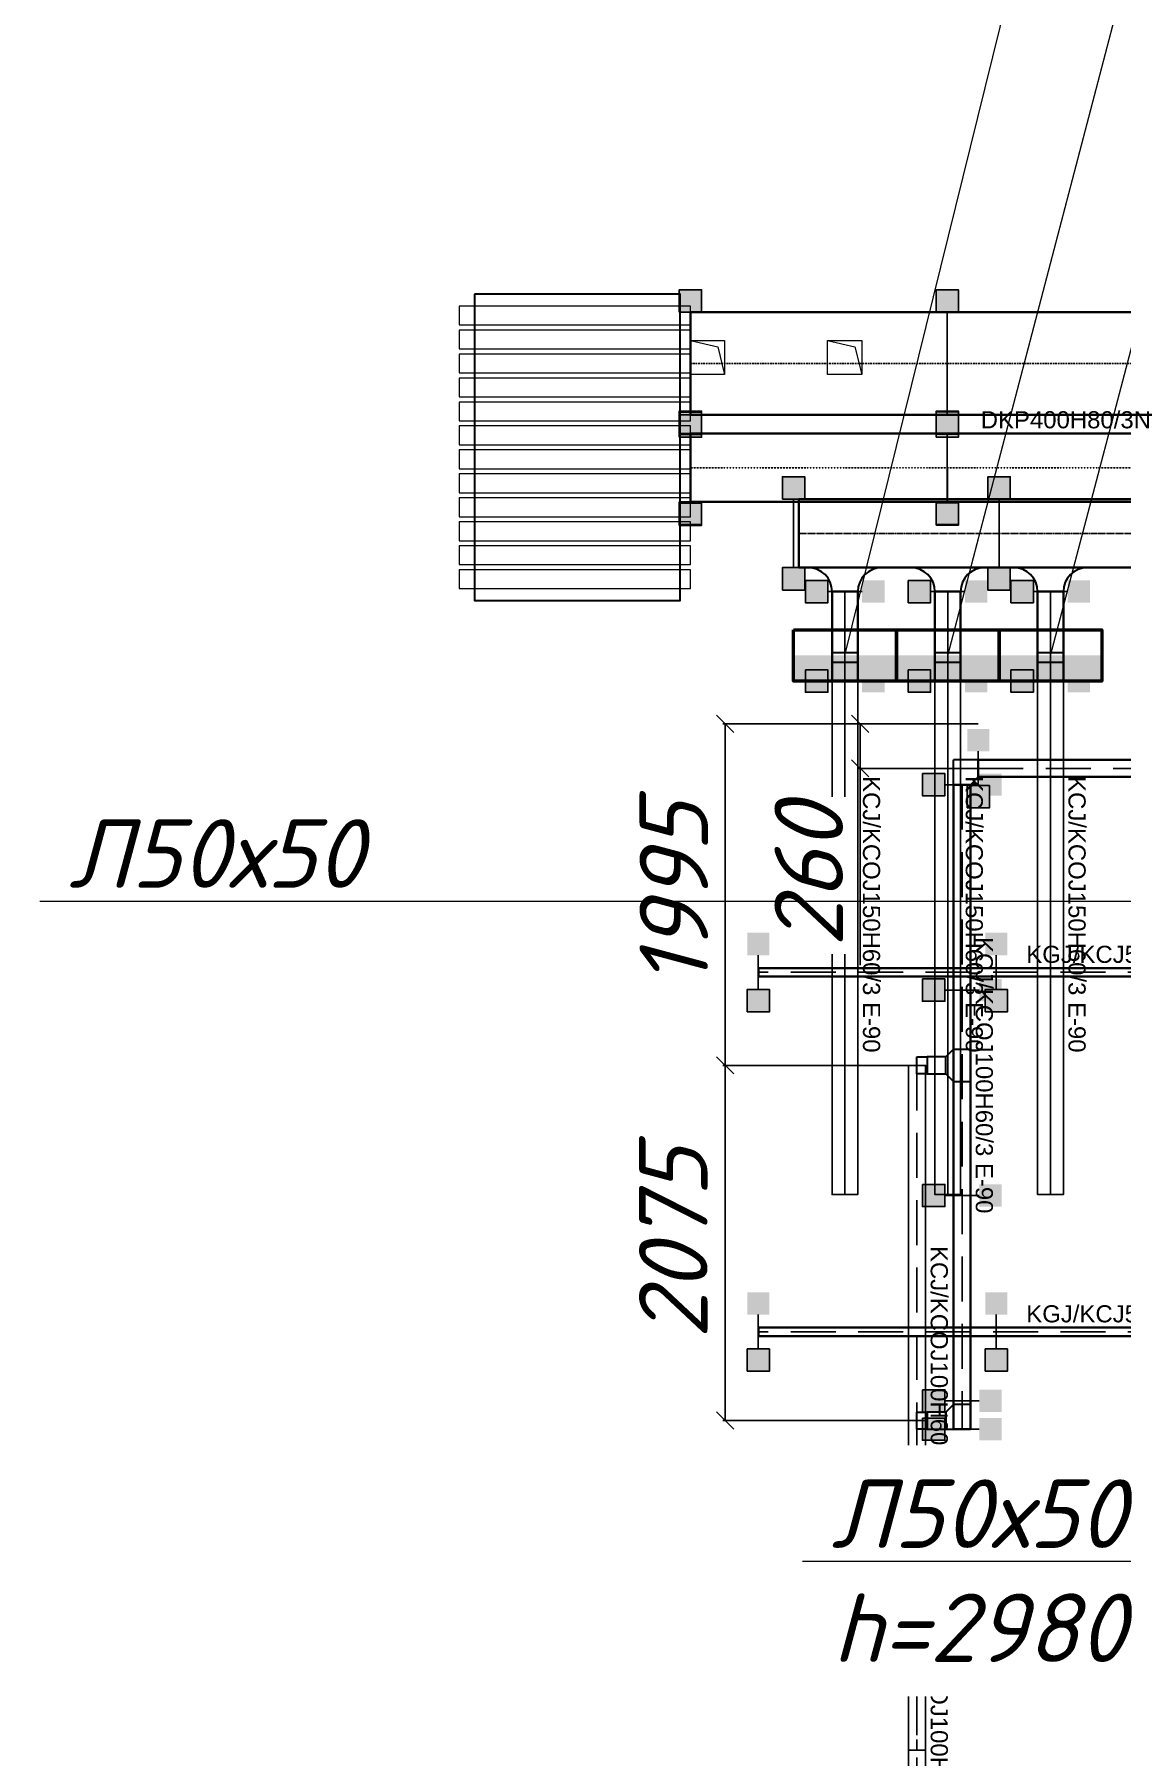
# Model space of a CAD drawing. Extents: x 221643 to 289394, y 86804 to 109436.
# Drawn here: x 221643 to 222278, y 89344 to 90350 of the extents above; entities that cross this region are included whole.
import ezdxf
from ezdxf import colors
from ezdxf.entities.mleader import LeaderData, LeaderLine
from ezdxf.math import Vec2, Vec3

# ---------------------------------------------------------------- set-up
doc = ezdxf.new("R2010")
doc.units = 0
doc.linetypes.add('DASHED2', pattern=[0.375, 0.25, -0.125])
doc.linetypes.add('DOT2', pattern=[0.125, 0, -0.125])
doc.layers.get('Defpoints').update_dxf_attribs({"color": 140})
doc.layers.add('BAKS_opis', color=7, linetype='Continuous')
doc.layers.add("E_Прив'язки", color=24, linetype='Continuous')
for name, color, linetype, lineweight in [('E_Ка6ельрости', 102, 'Continuous', 30), ('E_Лотки', 5, 'Continuous', 30), ('E_Лотки_аварійні', 1, 'Continuous', 30), ('E_Позначення', 7, 'Continuous', 15), ('E_Розп. мережі', 5, 'Continuous', 30), ('E_Щити', 1, 'Continuous', 50)]:
    doc.layers.add(name, color=color, linetype=linetype, lineweight=lineweight)
doc.layers.add('E_Лотки_опори_опуски', color=2, linetype='Continuous', plot=False)
doc.styles.add('GOST 2.304', font='isocpeui.ttf')
doc.styles.add('ROMANS', font='ROMANS')
doc.styles.get("Standard").update_dxf_attribs({"font": 'arial.ttf'})
doc.styles.add('ГОСТ 2.304', font='isocpeui.ttf')
doc.dimstyles.new('ISO-25', dxfattribs={"dimtxt": 2.5, "dimasz": 2.5, "dimexe": 1.25, "dimexo": 0.625, "dimtad": 1, "dimtxsty": 'Standard', "dimcen": 2.5, "dimadec": 0, "dimazin": 0, "dimtfac": 1, "dimtmove": 0, "dimatfit": 3, "dimfxl": 1, "dimarcsym": 0})

# ---------------------------------------------------------------- blocks, each defined once
blk = doc.blocks.new('*U4')
at = {"lineweight": 40}
h = blk.add_hatch(color=0, dxfattribs=at)
h.dxf.hatch_style = 1
h.paths.add_polyline_path([(300, 150), (-300, 150), (-300, 0), (300, 0)])
at = {"color": 0}
blk.add_lwpolyline([(-300, 300), (300, 300), (300, 0), (-300, 0)], close=True, dxfattribs=at)
blk = doc.blocks.new('_None')
blk = doc.blocks.new('BAKS_73')
at = {"layer": 'BAKS_opis', "color": 105, "linetype": 'DASHED2', "ltscale": 2}
blk.add_line((0, 0), (557.5, 0), dxfattribs=at)
at = {"layer": 'E_Лотки_аварійні'}
for points in [[(0, -20), (557.5, -20), (557.5, 20), (0, 20)], [(0, 20), (557.5, 20), (557.5, -20), (0, -20)], [(0, 20), (557.5, 20), (557.5, 20), (0, 20)], [(0, -20), (557.5, -20), (557.5, -20), (0, -20)]]:
    blk.add_3dface(points, dxfattribs=at)
at = {"flags": 1}
for tag, p in [('ID', (0, 20)), ('LENGTH', (0, 0)), ('ATT_1', (582, 0)), ('ATT_2', (582, 0)), ('ATT_3', (582, 0)), ('ATT_4', (582, 0)), ('ATT_5', (582, 0)), ('AN', (582, 0)), ('TYP', (582, 0)), ('NAME', (582, 0)), ('P1X', (582, 0)), ('P2X', (582, 0)), ('P1Y', (582, 0)), ('P2Y', (582, 0))]:
    blk.add_attdef(tag, p, '', height=2.5, dxfattribs=at)
at = {"layer": 'BAKS_opis'}
blk.add_attdef('SYMBOL', (196.5, 23), '', height=10, dxfattribs=at)
blk = doc.blocks.new('A$C31AE22BB')
at = {"linetype": 'Continuous'}
for p, q in [((430, 140), (0, 140)), ((290, 0), (140, 0))]:
    blk.add_line(p, q, dxfattribs=at)
for centre, start, end in [((0, 0), 0, 90), ((430, 0), 90, 180)]:
    blk.add_arc(centre, 140, start, end, dxfattribs=at)
blk = doc.blocks.new('TKD___150')
at = {"xscale": 0.1, "yscale": 0.1, "zscale": 0.1}
blk.add_blockref('A$C31AE22BB', (-21.5, -14), dxfattribs=at)
at = {"style": 'ROMANS', "flags": 9}
for tag, p in [('SYMBOL', (4.9, 15)), ('ID', (4.9, 14.7)), ('NAME', (4.9, 14.4)), ('TYP', (4.9, 14)), ('LENGTH', (4.9, 13.7)), ('ATT_1', (4.9, 13.4)), ('ATT_2', (4.9, 13)), ('ATT_3', (4.9, 12.7)), ('ATT_4', (4.9, 12.3)), ('ATT_5', (4.9, 11.9)), ('LUSTRO', (4.9, 11.6)), ('P1', (4.9, 11.2)), ('P2', (4.9, 10.9)), ('AN', (4.9, 10.6))]:
    blk.add_attdef(tag, p, '', height=0.3, dxfattribs=at)
blk = doc.blocks.new('BAKS_77')
at = {"layer": 'BAKS_opis', "color": 105, "linetype": 'DASHED2'}
blk.add_line((0, 0), (0, -52.3), dxfattribs=at)
at = {"layer": 'E_Лотки_аварійні'}
for points in [[(-7.5, 0), (-7.5, -52.3), (7.5, -52.3), (7.5, 0)], [(-7.5, 0), (-7.5, -52.3), (-7.5, -52.3), (-7.5, 0)], [(7.5, 0), (7.5, -52.3), (-7.5, -52.3), (-7.5, 0)], [(7.5, 0), (7.5, -52.3), (7.5, -52.3), (7.5, 0)]]:
    blk.add_3dface(points, dxfattribs=at)
at = {"flags": 1}
for tag, p in [('LENGTH', (0, 0)), ('ID', (7.5, 0)), ('ATT_1', (0, -52.3)), ('ATT_2', (0, -52.3)), ('ATT_3', (0, -52.3)), ('ATT_4', (0, -52.3)), ('ATT_5', (0, -52.3)), ('AN', (0, -52.3)), ('TYP', (0, -52.3)), ('NAME', (0, -52.3)), ('P1X', (0, -52.3)), ('P2X', (0, -52.3)), ('P1Y', (0, -52.3)), ('P2Y', (0, -52.3)), ('LUSTRO', (0, -52.3))]:
    blk.add_attdef(tag, p, '', height=2.5, dxfattribs=at)
at = {"layer": 'BAKS_opis', "flags": 1}
blk.add_attdef('SYMBOL', (10.5, -26.2), '', height=10, rotation=270, dxfattribs=at)
blk = doc.blocks.new('A$C4A167471')
at = {"linetype": 'Continuous'}
for p, q in [((0, 168), (150, 168)), ((0, 108), (0, 168)), ((150, 108), (0, 108)), ((0, 108), (0, 0)), ((150, 168), (150, 108)), ((150, 0), (150, 108)), ((0, 0), (150, 0))]:
    blk.add_line(p, q, dxfattribs=at)
blk = doc.blocks.new('LU___150H60')
at = {"xscale": 0.1, "yscale": 0.1, "zscale": 0.1}
blk.add_blockref('A$C4A167471', (-7.5, 0), dxfattribs=at)
at = {"style": 'ROMANS', "flags": 9}
for tag, p in [('SYMBOL', (4.9, 15)), ('ID', (4.9, 14.7)), ('NAME', (4.9, 14.4)), ('TYP', (4.9, 14)), ('LENGTH', (4.9, 13.7)), ('ATT_1', (4.9, 13.4)), ('ATT_2', (4.9, 13)), ('ATT_3', (4.9, 12.7)), ('ATT_4', (4.9, 12.3)), ('ATT_5', (4.9, 11.9)), ('LUSTRO', (4.9, 11.6)), ('P1', (4.9, 11.2)), ('P2', (4.9, 10.9)), ('AN', (4.9, 10.6))]:
    blk.add_attdef(tag, p, '', height=0.3, dxfattribs=at)
blk = doc.blocks.new('BAKS_519')
at = {"layer": 'BAKS_opis', "linetype": 'DASHED2', "ltscale": 105}
blk.add_line((0, 0), (0, -376.5), dxfattribs=at)
at = {"layer": 'E_Лотки_аварійні'}
for points in [[(-5, 0), (-5, -376.5), (5, -376.5), (5, 0)], [(-5, 0), (-5, -376.5), (-5, -376.5), (-5, 0)], [(5, 0), (5, -376.5), (-5, -376.5), (-5, 0)], [(5, 0), (5, -376.5), (5, -376.5), (5, 0)]]:
    blk.add_3dface(points, dxfattribs=at)
at = {"flags": 1}
for tag, p in [('LENGTH', (0, 9.5)), ('ID', (5, 9.5)), ('ATT_1', (0, -376.5)), ('ATT_2', (0, -376.5)), ('ATT_3', (0, -376.5)), ('ATT_4', (0, -376.5)), ('ATT_5', (0, -376.5)), ('AN', (0, -376.5)), ('TYP', (0, -376.5)), ('NAME', (0, -376.5)), ('P1X', (0, -376.5)), ('P2X', (0, -376.5)), ('P1Y', (0, -376.5)), ('P2Y', (0, -376.5)), ('LUSTRO', (0, -376.5))]:
    blk.add_attdef(tag, p, '', height=2.5, dxfattribs=at)
at = {"layer": 'BAKS_opis'}
blk.add_attdef('SYMBOL', (8, -89), '', height=10, rotation=270, dxfattribs=at)
blk = doc.blocks.new('A$C7FF703E6')
at = {"linetype": 'Continuous'}
for p, q in [((0, 145), (100, 145)), ((0, 145), (0, 0)), ((100, 145), (145, 100)), ((145, 100), (145, 0)), ((145, 0), (0, 0))]:
    blk.add_line(p, q, dxfattribs=at)
blk = doc.blocks.new('KK___100')
at = {"xscale": 0.1, "yscale": 0.1, "zscale": 0.1, "rotation": 270}
blk.add_blockref('A$C7FF703E6', (-5, 14.5), dxfattribs=at)
at = {"style": 'ROMANS', "flags": 9}
for tag, p in [('SYMBOL', (-1386.7, 2120.9)), ('ID', (-1386.4, 2120.9)), ('NAME', (-1386.1, 2120.9)), ('TYP', (-1385.8, 2120.9)), ('LENGTH', (-1385.4, 2120.9)), ('ATT_1', (-1385.1, 2120.9)), ('ATT_2', (-1384.8, 2120.9)), ('ATT_3', (-1384.4, 2120.9)), ('ATT_4', (-1384, 2120.9)), ('ATT_5', (-1383.7, 2120.9)), ('LUSTRO', (-1383.3, 2120.9)), ('P1', (-1383, 2120.9)), ('P2', (-1382.7, 2120.9)), ('AN', (-1382.4, 2120.9))]:
    blk.add_attdef(tag, p, '', height=0.3, rotation=90, dxfattribs=at)
blk = doc.blocks.new('A$C3778379F')
at = {"linetype": 'Continuous'}
for p, q in [((45, 145), (0, 100)), ((45, 145), (145, 145)), ((145, 145), (190, 100)), ((0, 100), (0, 0)), ((190, 100), (190, 0)), ((190, 0), (0, 0))]:
    blk.add_line(p, q, dxfattribs=at)
blk = doc.blocks.new('TK___100')
at = {"xscale": 0.1, "yscale": 0.1, "zscale": 0.1, "rotation": 270}
blk.add_blockref('A$C3778379F', (-5, 19), dxfattribs=at)
at = {"style": 'ROMANS', "flags": 9}
for tag, p in [('SYMBOL', (-4.1, 5.3)), ('ID', (-4.1, 5)), ('NAME', (-4.1, 4.7)), ('TYP', (-4.1, 4.3)), ('LENGTH', (-4.1, 4)), ('ATT_1', (-4.1, 3.7)), ('ATT_2', (-4.1, 3.3)), ('ATT_3', (-4.1, 3)), ('ATT_4', (-4.1, 2.6)), ('ATT_5', (-4.1, 2.2)), ('LUSTRO', (-4.1, 1.9)), ('P1', (-4.1, 1.5)), ('P2', (-4.1, 1.2)), ('AN', (-4.1, 0.9))]:
    blk.add_attdef(tag, p, '', height=0.3, dxfattribs=at)
blk = doc.blocks.new('A$C29AD5F3A')
at = {"linetype": 'Continuous'}
for p, q in [((0, 168), (100, 168)), ((0, 108), (0, 168)), ((100, 108), (0, 108)), ((0, 108), (0, 0)), ((100, 168), (100, 108)), ((100, 0), (100, 108)), ((0, 0), (100, 0))]:
    blk.add_line(p, q, dxfattribs=at)
blk = doc.blocks.new('LU___100H60')
at = {"xscale": 0.1, "yscale": 0.1, "zscale": 0.1}
blk.add_blockref('A$C29AD5F3A', (-5, 0), dxfattribs=at)
at = {"style": 'ROMANS', "flags": 9}
for tag, p in [('SYMBOL', (4.9, 15)), ('ID', (4.9, 14.7)), ('NAME', (4.9, 14.4)), ('TYP', (4.9, 14)), ('LENGTH', (4.9, 13.7)), ('ATT_1', (4.9, 13.4)), ('ATT_2', (4.9, 13)), ('ATT_3', (4.9, 12.7)), ('ATT_4', (4.9, 12.3)), ('ATT_5', (4.9, 11.9)), ('LUSTRO', (4.9, 11.6)), ('P1', (4.9, 11.2)), ('P2', (4.9, 10.9)), ('AN', (4.9, 10.6))]:
    blk.add_attdef(tag, p, '', height=0.3, dxfattribs=at)
blk = doc.blocks.new('BAKS_566')
at = {"layer": 'BAKS_opis', "linetype": 'DASHED2', "ltscale": 105}
blk.add_line((0, 0), (0, -400), dxfattribs=at)
at = {"layer": 'E_Лотки_опори_опуски'}
for points in [[(-5, 0), (-5, -400), (5, -400), (5, 0)], [(-5, 0), (-5, -400), (-5, -400), (-5, 0)], [(5, 0), (5, -400), (-5, -400), (-5, 0)], [(5, 0), (5, -400), (5, -400), (5, 0)]]:
    blk.add_3dface(points, dxfattribs=at)
at = {"flags": 1}
for tag, p in [('LENGTH', (0, 0)), ('ID', (5, 0)), ('ATT_1', (0, -400)), ('ATT_2', (0, -400)), ('ATT_3', (0, -400)), ('ATT_4', (0, -400)), ('ATT_5', (0, -400)), ('AN', (0, -400)), ('TYP', (0, -400)), ('NAME', (0, -400)), ('P1X', (0, -400)), ('P2X', (0, -400)), ('P1Y', (0, -400)), ('P2Y', (0, -400)), ('LUSTRO', (0, -400))]:
    blk.add_attdef(tag, p, '', height=2.5, dxfattribs=at)
at = {"layer": 'BAKS_opis'}
blk.add_attdef('SYMBOL', (8, -105.5), '', height=10, rotation=270, dxfattribs=at)
blk = doc.blocks.new('BAKS_567')
at = {"layer": 'BAKS_opis', "linetype": 'DASHED2', "ltscale": 105}
blk.add_line((0, 0), (0, -400), dxfattribs=at)
at = {"layer": 'E_Лотки_опори_опуски'}
for points in [[(-5, 0), (-5, -400), (5, -400), (5, 0)], [(-5, 0), (-5, -400), (-5, -400), (-5, 0)], [(5, 0), (5, -400), (-5, -400), (-5, 0)], [(5, 0), (5, -400), (5, -400), (5, 0)]]:
    blk.add_3dface(points, dxfattribs=at)
at = {"flags": 1}
for tag, p in [('LENGTH', (0, 0)), ('ID', (5, 0)), ('ATT_1', (0, -400)), ('ATT_2', (0, -400)), ('ATT_3', (0, -400)), ('ATT_4', (0, -400)), ('ATT_5', (0, -400)), ('AN', (0, -400)), ('TYP', (0, -400)), ('NAME', (0, -400)), ('P1X', (0, -400)), ('P2X', (0, -400)), ('P1Y', (0, -400)), ('P2Y', (0, -400)), ('LUSTRO', (0, -400))]:
    blk.add_attdef(tag, p, '', height=2.5, dxfattribs=at)
at = {"layer": 'BAKS_opis'}
blk.add_attdef('SYMBOL', (8, -105.5), '', height=10, rotation=270, dxfattribs=at)
blk = doc.blocks.new('BAKS_578')
at = {"layer": 'BAKS_opis', "color": 105, "linetype": 'DASHED2'}
blk.add_line((0, 0), (0, -300), dxfattribs=at)
at = {"layer": 'E_Лотки_опори_опуски'}
for points in [[(-7.5, 0), (-7.5, -300), (7.5, -300), (7.5, 0)], [(-7.5, 0), (-7.5, -300), (-7.5, -300), (-7.5, 0)], [(7.5, 0), (7.5, -300), (-7.5, -300), (-7.5, 0)], [(7.5, 0), (7.5, -300), (7.5, -300), (7.5, 0)]]:
    blk.add_3dface(points, dxfattribs=at)
at = {"flags": 1}
for tag, p in [('LENGTH', (0, 0)), ('ID', (7.5, 0)), ('ATT_1', (0, -300)), ('ATT_2', (0, -300)), ('ATT_3', (0, -300)), ('ATT_4', (0, -300)), ('ATT_5', (0, -300)), ('AN', (0, -300)), ('TYP', (0, -300)), ('NAME', (0, -300)), ('P1X', (0, -300)), ('P2X', (0, -300)), ('P1Y', (0, -300)), ('P2Y', (0, -300)), ('LUSTRO', (0, -300))]:
    blk.add_attdef(tag, p, '', height=2.5, dxfattribs=at)
at = {"layer": 'BAKS_opis'}
blk.add_attdef('SYMBOL', (10.5, -55.5), '', height=10, rotation=270, dxfattribs=at)
blk = doc.blocks.new('_Oblique')
at = {"color": 0, "linetype": 'ByBlock', "lineweight": -2}
blk.add_line((-0.5, -0.5), (0.5, 0.5), dxfattribs=at)
blk = doc.blocks.new('*D352')
at = {"layer": 'Defpoints', "color": 0, "transparency": 16777216}
for p in [(222046.2, 89947.2), (222158.2, 89947.2), (222158.2, 89747.7)]:
    blk.add_point(p, dxfattribs=at)
at = {"layer": "E_Прив'язки", "color": 0, "lineweight": -2, "transparency": 16777216}
for p, q in [((222158.2, 89947.2), (222044.9, 89947.2)), ((222046.2, 89747.7), (222046.2, 89947.2)), ((222158.2, 89747.7), (222044.9, 89747.7))]:
    blk.add_line(p, q, dxfattribs=at)
at = {"layer": "E_Прив'язки", "color": 0, "lineweight": -2, "transparency": 16777216, "xscale": 10, "yscale": 10, "zscale": 10}
for p, rotation in [((222046.2, 89947.2), 90), ((222046.2, 89747.7), 270)]:
    blk.add_blockref('_Oblique', p, dxfattribs=dict(at, rotation=rotation))
at = {"layer": "E_Прив'язки", "color": 0, "transparency": 16777216, "insert": (222016.2, 89847.4), "char_height": 40, "attachment_point": 5, "rotation": 90, "style": 'GOST 2.304', "bg_fill": 3, "box_fill_scale": 1.1, "bg_fill_color": 256, "bg_fill_true_color": 13158600, "bg_fill_transparency": 0}
blk.add_mtext('1995', dxfattribs=at)
blk = doc.blocks.new('*D353')
at = {"layer": 'Defpoints', "color": 0, "transparency": 16777216}
for p in [(222158.2, 89747.7), (222046.2, 89540.2), (222158.2, 89540.2)]:
    blk.add_point(p, dxfattribs=at)
at = {"layer": "E_Прив'язки", "color": 0, "lineweight": -2, "transparency": 16777216}
for p, q in [((222158.2, 89747.7), (222044.9, 89747.7)), ((222046.2, 89747.7), (222046.2, 89540.2)), ((222158.2, 89540.2), (222044.9, 89540.2))]:
    blk.add_line(p, q, dxfattribs=at)
at = {"layer": "E_Прив'язки", "color": 0, "lineweight": -2, "transparency": 16777216, "xscale": 10, "yscale": 10, "zscale": 10}
for p, rotation in [((222046.2, 89747.7), 90), ((222046.2, 89540.2), 270)]:
    blk.add_blockref('_Oblique', p, dxfattribs=dict(at, rotation=rotation))
at = {"layer": "E_Прив'язки", "color": 0, "transparency": 16777216, "insert": (222015.9, 89643.9), "char_height": 40, "attachment_point": 5, "rotation": 90, "style": 'GOST 2.304', "bg_fill": 3, "box_fill_scale": 1.1, "bg_fill_color": 256, "bg_fill_true_color": 13158600, "bg_fill_transparency": 0}
blk.add_mtext('2075', dxfattribs=at)
blk = doc.blocks.new('*D354')
at = {"layer": 'Defpoints', "color": 0, "transparency": 16777216}
for p in [(222125, 89947.2), (222194, 89947.2), (222213.6, 89921.2)]:
    blk.add_point(p, dxfattribs=at)
at = {"layer": "E_Прив'язки", "color": 0, "lineweight": -2, "transparency": 16777216}
for p, q in [((222194, 89947.2), (222123.7, 89947.2)), ((222125, 89947.2), (222125, 89921.2)), ((222213.6, 89921.2), (222123.7, 89921.2)), ((222125, 89921.2), (222125, 89806.2))]:
    blk.add_line(p, q, dxfattribs=at)
at = {"layer": "E_Прив'язки", "color": 0, "lineweight": -2, "transparency": 16777216, "xscale": 10, "yscale": 10, "zscale": 10}
for p, rotation in [((222125, 89947.2), 90), ((222125, 89921.2), 270)]:
    blk.add_blockref('_Oblique', p, dxfattribs=dict(at, rotation=rotation))
at = {"layer": "E_Прив'язки", "color": 0, "transparency": 16777216, "insert": (222095, 89858.7), "char_height": 40, "attachment_point": 5, "rotation": 90, "style": 'GOST 2.304', "bg_fill": 3, "box_fill_scale": 1.1, "bg_fill_color": 256, "bg_fill_true_color": 13158600, "bg_fill_transparency": 0}
blk.add_mtext('260', dxfattribs=at)
blk = doc.blocks.new('BAKS_1481')
at = {"layer": 'BAKS_opis', "linetype": 'DASHED2', "ltscale": 105}
blk.add_line((0, 0), (-438.9, 0), dxfattribs=at)
at = {"layer": 'E_Лотки'}
for points in [[(0, 2.5), (-438.9, 2.5), (-438.9, -2.5), (0, -2.5)], [(0, 2.5), (-438.9, 2.5), (-438.9, 2.5), (0, 2.5)], [(0, -2.5), (-438.9, -2.5), (-438.9, 2.5), (0, 2.5)], [(0, -2.5), (-438.9, -2.5), (-438.9, -2.5), (0, -2.5)]]:
    blk.add_3dface(points, dxfattribs=at)
at = {"flags": 1}
for tag, p in [('TYP', (-438.9, 0)), ('ATT_1', (-438.9, 0)), ('ATT_2', (-438.9, 0)), ('ATT_3', (-438.9, 0)), ('ATT_4', (-438.9, 0)), ('ATT_5', (-438.9, 0)), ('AN', (-438.9, 0)), ('NAME', (-438.9, 0)), ('P1X', (-438.9, 0)), ('P2X', (-438.9, 0)), ('P1Y', (-438.9, 0)), ('P2Y', (-438.9, 0)), ('LUSTRO', (-438.9, 0)), ('LENGTH', (0, 0)), ('ID', (0, -2.5))]:
    blk.add_attdef(tag, p, '', height=2.5, dxfattribs=at)
at = {"layer": 'BAKS_opis'}
blk.add_attdef('SYMBOL', (-282.5, 5.5), '', height=10, rotation=0, dxfattribs=at)
blk = doc.blocks.new('BAKS_1632')
at = {"layer": 'BAKS_opis', "linetype": 'DASHED2', "ltscale": 105}
blk.add_line((0, 0), (452.7, 0), dxfattribs=at)
at = {"layer": 'E_Лотки_аварійні'}
for points in [[(0, -5), (452.7, -5), (452.7, 5), (0, 5)], [(0, 5), (452.7, 5), (452.7, -5), (0, -5)], [(0, 5), (452.7, 5), (452.7, 5), (0, 5)], [(0, -5), (452.7, -5), (452.7, -5), (0, -5)]]:
    blk.add_3dface(points, dxfattribs=at)
at = {"flags": 1}
for tag, p in [('ID', (0, 5)), ('LENGTH', (0, 0)), ('TYP', (452.7, 0)), ('ATT_1', (452.7, 0)), ('ATT_2', (452.7, 0)), ('ATT_3', (452.7, 0)), ('ATT_4', (452.7, 0)), ('ATT_5', (452.7, 0)), ('AN', (452.7, 0)), ('NAME', (452.7, 0)), ('P1X', (452.7, 0)), ('P2X', (452.7, 0)), ('P1Y', (452.7, 0)), ('P2Y', (452.7, 0)), ('LUSTRO', (452.7, 0))]:
    blk.add_attdef(tag, p, '', height=2.5, dxfattribs=at)
at = {"layer": 'BAKS_opis'}
blk.add_attdef('SYMBOL', (131.8, 8), '', height=10, dxfattribs=at)
blk = doc.blocks.new('podpora_200')
for points in [[(-6.5, 10), (0, 10), (6.5, 10), (6.5, 23.1), (-6.5, 23.1)], [(-6.5, -23.1), (6.5, -23.1), (6.5, -10), (-6.5, -10)]]:
    blk.add_hatch(color=256).paths.add_polyline_path(points)
blk.add_line((0, 10), (0, -10))
blk.add_lwpolyline([(-6.5, -23.1), (6.5, -23.1), (6.5, -10), (-6.5, -10)], close=True)
at = {"style": 'ROMANS', "flags": 9}
for tag, p in [('SYMBOL', (3.3, 14.9)), ('TYP', (3.3, 13.9)), ('ATT_1', (3.3, 13.2)), ('ATT_2', (3.3, 12.9)), ('ATT_3', (3.3, 12.5)), ('ATT_4', (3.3, 12.2)), ('ATT_5', (3.3, 11.8)), ('AN', (3.3, 10.8)), ('ELEM', (3.3, 10.5)), ('ID', (3.3, 14.5)), ('NAME', (3.3, 14.2)), ('LENGTH', (3.3, 13.6)), ('P1', (3.3, 11.4)), ('P2', (3.3, 11.1))]:
    blk.add_attdef(tag, p, '', height=0.3, dxfattribs=at)
blk = doc.blocks.new('podpora_400')
h = blk.add_hatch(color=256)
h.paths.add_polyline_path([(-6.5, 20), (0, 20), (6.5, 20), (6.5, 33.1), (-6.5, 33.1)])
h.paths.add_polyline_path([(-6.5, -33.1), (6.5, -33.1), (6.5, -20), (0, -20), (-6.5, -20)])
blk.add_line((0, 20), (0, -20))
for points in [[(-6.5, 20), (6.5, 20), (6.5, 33.1), (-6.5, 33.1)], [(-6.5, -33.1), (6.5, -33.1), (6.5, -20), (-6.5, -20)]]:
    blk.add_lwpolyline(points, close=True)
at = {"style": 'ROMANS', "flags": 9}
for tag, p in [('SYMBOL', (1, 29.3)), ('ID', (1, 29)), ('NAME', (1, 28.7)), ('TYP', (1, 28.4)), ('LENGTH', (1, 28)), ('ATT_1', (1, 27.7)), ('ATT_2', (1, 27.4)), ('ATT_3', (1, 27)), ('ATT_4', (1, 26.6)), ('ATT_5', (1, 26.3)), ('P1', (1, 25.9)), ('P2', (1, 25.6)), ('AN', (1, 25.3)), ('ELEM', (0.9, 25))]:
    blk.add_attdef(tag, p, '', height=0.3, dxfattribs=at)
blk = doc.blocks.new('podpora_600')
for points in [[(-6.5, 30), (0, 30), (6.5, 30), (6.5, 43.1), (-6.5, 43.1)], [(-6.5, -43.1), (6.5, -43.1), (6.5, -30), (-6.5, -30)]]:
    blk.add_hatch(color=256).paths.add_polyline_path(points)
blk.add_line((0, 30), (0, -30))
for points in [[(-6.5, 30), (6.5, 30), (6.5, 43.1), (-6.5, 43.1)], [(-6.5, -43.1), (6.5, -43.1), (6.5, -30), (-6.5, -30)]]:
    blk.add_lwpolyline(points, close=True)
at = {"style": 'ROMANS', "flags": 9}
for tag, p in [('SYMBOL', (1.6, 37.7)), ('ID', (1.6, 37.4)), ('NAME', (1.6, 37.1)), ('TYP', (1.6, 36.8)), ('LENGTH', (1.6, 36.4)), ('ATT_1', (1.6, 36.1)), ('ATT_2', (1.6, 35.7)), ('ATT_3', (1.6, 35.4)), ('ATT_4', (1.6, 35)), ('ATT_5', (1.6, 34.7)), ('P1', (1.6, 34.3)), ('P2', (1.6, 34)), ('AN', (1.6, 33.7)), ('ELEM', (1.6, 33.4))]:
    blk.add_attdef(tag, p, '', height=0.3, dxfattribs=at)
blk = doc.blocks.new('BAKS_1896')
at = {"layer": 'BAKS_opis', "color": 105, "linetype": 'DASHED2', "ltscale": 4}
blk.add_line((0, 0), (675.8, 0), dxfattribs=at)
at = {"layer": 'E_Ка6ельрости'}
for points in [[(0, -30), (675.8, -30), (675.8, 30), (0, 30)], [(0, 30), (675.8, 30), (675.8, -30), (0, -30)], [(0, 30), (675.8, 30), (675.8, 30), (0, 30)], [(0, -30), (675.8, -30), (675.8, -30), (0, -30)]]:
    blk.add_3dface(points, dxfattribs=at)
at = {"flags": 1}
for tag, p in [('ID', (0, 30)), ('LENGTH', (0, 0)), ('TYP', (675.8, 0)), ('ATT_1', (675.8, 0)), ('ATT_2', (675.8, 0)), ('ATT_3', (675.8, 0)), ('ATT_4', (675.8, 0)), ('ATT_5', (675.8, 0)), ('AN', (675.8, 0)), ('NAME', (675.8, 0)), ('P1X', (675.8, 0)), ('P2X', (675.8, 0)), ('P1Y', (675.8, 0)), ('P2Y', (675.8, 0)), ('LUSTRO', (675.8, 0))]:
    blk.add_attdef(tag, p, '', height=2.5, dxfattribs=at)
at = {"layer": 'BAKS_opis'}
blk.add_attdef('SYMBOL', (283.9, 33), '', height=10, dxfattribs=at)
blk = doc.blocks.new('BAKS_1897')
at = {"layer": 'BAKS_opis', "color": 142, "linetype": 'DOT2', "ltscale": 2}
blk.add_line((0, 0), (735.5, 0), dxfattribs=at)
at = {"layer": 'E_Ка6ельрости'}
for points in [[(0, -20), (735.5, -20), (735.5, 20), (0, 20)], [(0, 20), (735.5, 20), (735.5, -20), (0, -20)], [(0, 20), (735.5, 20), (735.5, 20), (0, 20)], [(0, -20), (735.5, -20), (735.5, -20), (0, -20)]]:
    blk.add_3dface(points, dxfattribs=at)
at = {"flags": 1}
for tag, p in [('ID', (0, 20)), ('LENGTH', (0, 0)), ('ATT_1', (735.5, 0)), ('ATT_2', (735.5, 0)), ('ATT_3', (735.5, 0)), ('ATT_4', (735.5, 0)), ('ATT_5', (735.5, 0)), ('AN', (735.5, 0)), ('TYP', (735.5, 0)), ('NAME', (735.5, 0)), ('P1X', (735.5, 0)), ('P2X', (735.5, 0)), ('P1Y', (735.5, 0)), ('P2Y', (735.5, 0)), ('LUSTRO', (735.5, 0))]:
    blk.add_attdef(tag, p, '', height=2.5, dxfattribs=at)
at = {"layer": 'BAKS_opis'}
blk.add_attdef('SYMBOL', (313.8, 23), '', height=10, dxfattribs=at)
blk = doc.blocks.new('BAKS_1905')
at = {"layer": 'BAKS_opis', "color": 142, "linetype": 'DOT2', "ltscale": 2}
blk.add_line((0, 0), (446.9, 0), dxfattribs=at)
at = {"layer": 'E_Ка6ельрости'}
for points in [[(0, -20), (446.9, -20), (446.9, 20), (0, 20)], [(0, 20), (446.9, 20), (446.9, -20), (0, -20)], [(0, 20), (446.9, 20), (446.9, 20), (0, 20)], [(0, -20), (446.9, -20), (446.9, -20), (0, -20)]]:
    blk.add_3dface(points, dxfattribs=at)
at = {"flags": 1}
for tag, p in [('ID', (0, 20)), ('LENGTH', (0, 0)), ('ATT_1', (446.9, 0)), ('ATT_2', (446.9, 0)), ('ATT_3', (446.9, 0)), ('ATT_4', (446.9, 0)), ('ATT_5', (446.9, 0)), ('AN', (446.9, 0)), ('TYP', (446.9, 0)), ('NAME', (446.9, 0)), ('P1X', (446.9, 0)), ('P2X', (446.9, 0)), ('P1Y', (446.9, 0)), ('P2Y', (446.9, 0)), ('LUSTRO', (446.9, 0))]:
    blk.add_attdef(tag, p, '', height=2.5, dxfattribs=at)
at = {"layer": 'BAKS_opis'}
blk.add_attdef('SYMBOL', (169.5, 23), '', height=10, dxfattribs=at)

msp = doc.modelspace()

# ---------------------------------------------------------------- linework, layer by layer
at = {"color": 241, "lineweight": 15, "true_color": 0xf7abae}
for points in [[(221891.0169, 90191.211), (221891.0169, 90180.211), (222025.9097, 90180.211), (222025.9097, 90191.211)], [(221891.0169, 90177.211), (221891.0169, 90166.211), (222025.9097, 90166.211), (222025.9097, 90177.211)], [(221891.0169, 90163.211), (221891.0169, 90152.211), (222025.9097, 90152.211), (222025.9097, 90163.211)], [(221891.0169, 90149.211), (221891.0169, 90138.211), (222025.9097, 90138.211), (222025.9097, 90149.211)], [(221891.0169, 90135.211), (221891.0169, 90124.211), (222025.9097, 90124.211), (222025.9097, 90135.211)], [(221891.0169, 90121.211), (221891.0169, 90110.211), (222025.9097, 90110.211), (222025.9097, 90121.211)], [(221891.0169, 90107.211), (221891.0169, 90096.211), (222025.9097, 90096.211), (222025.9097, 90107.211)], [(221891.0169, 90093.211), (221891.0169, 90082.211), (222025.9097, 90082.211), (222025.9097, 90093.211)], [(221891.0169, 90079.211), (221891.0169, 90068.211), (222025.9097, 90068.211), (222025.9097, 90079.211)], [(221891.0169, 90065.211), (221891.0169, 90054.211), (222025.9097, 90054.211), (222025.9097, 90065.211)], [(221891.0169, 90051.211), (221891.0169, 90040.211), (222025.9097, 90040.211), (222025.9097, 90051.211)], [(221891.0169, 90037.211), (221891.0169, 90026.211), (222025.9097, 90026.211), (222025.9097, 90037.211)]]:
    msp.add_lwpolyline(points, close=True, dxfattribs=at)
at = {"layer": 'Defpoints', "lineweight": 5}
msp.add_lwpolyline([(222025.9097, 90171.211), (222045.9097, 90171.211), (222045.9097, 90151.211), (222025.9097, 90151.211), (222025.9097, 90171.211), (222041.8794, 90167.4561), (222045.9097, 90151.211)], dxfattribs=at)
msp.add_lwpolyline([(222025.9097, 90171.211), (222045.9097, 90171.211), (222045.9097, 90151.211), (222025.9097, 90151.211), (222025.9097, 90171.211), (222041.8794, 90167.4561), (222045.9097, 90151.211)], dxfattribs=at)
at = {"layer": 'E_Розп. мережі', "color": 5, "lineweight": 30}
msp.add_lwpolyline([(221899.8997, 90198.211), (221899.8997, 90019.211), (222020.0036, 90019.211), (222020.0036, 90198.211)], close=True, dxfattribs=at)

# ---------------------------------------------------------------- block references
at = {"layer": 'E_Лотки_аварійні'}
for name, p, values in [('BAKS_73', (222089.1493, 90058.4749), {'SYMBOL': 'KCJ/KCOJ400H60/3 E-90'}), ('BAKS_519', (222184.5036, 89911.6718), {'SYMBOL': 'KCJ/KCOJ100H60/3 E-90'})]:
    msp.add_blockref(name, p, dxfattribs=at).add_auto_attribs(values)
for name, p in [('TKD___150', (222116.1493, 90038.4749)), ('TKD___150', (222176.1493, 90038.4749)), ('TKD___150', (222236.1493, 90038.4749)), ('BAKS_77', (222116.1493, 90024.4749)), ('BAKS_77', (222176.1493, 90024.4749)), ('BAKS_77', (222236.1493, 90024.4749)), ('LU___150H60', (222116.1493, 89972.1718)), ('LU___150H60', (222176.1493, 89972.1718)), ('LU___150H60', (222236.1493, 89972.1718))]:
    msp.add_blockref(name, p, dxfattribs=at)
at = {"layer": 'E_Лотки_аварійні', "xscale": -1}
for p, rotation in [((222194.0036, 89921.1718), 89.9999999999927), ((222175.0036, 89540.1718), 269.9999999999926)]:
    msp.add_blockref('KK___100', p, dxfattribs=dict(at, rotation=rotation))
at = {"layer": 'E_Лотки_аварійні'}
for name, p, rotation in [('LU___100H60', (222175.0036, 89747.6718), 90), ('TK___100', (222184.5036, 89757.1718), 180), ('LU___100H60', (222175.0036, 89540.1718), 90)]:
    msp.add_blockref(name, p, dxfattribs=dict(at, rotation=rotation))
at = {"layer": 'E_Лотки_опори_опуски'}
for name, p in [('podpora_600', (222025.9097, 90157.711)), ('podpora_400', (222025.9097, 90096.8446)), ('podpora_400', (222086.1493, 90058.4749)), ('podpora_400', (222206.1493, 90058.4749)), ('podpora_200', (222204.5036, 89592.0567))]:
    msp.add_blockref(name, p, dxfattribs=at)
for name, p, rotation in [('podpora_400', (222025.9097, 90096.211), 0.06970252324394001), ('podpora_200', (222116.1493, 90024.4749), 270), ('podpora_200', (222176.1493, 90024.4749), 270), ('podpora_200', (222236.1493, 90024.4749), 270), ('podpora_200', (222116.1493, 89972.1718), 270), ('podpora_200', (222176.1493, 89972.1718), 270), ('podpora_200', (222236.1493, 89972.1718), 270)]:
    msp.add_blockref(name, p, dxfattribs=dict(at, rotation=rotation))
for name, p, values in [('BAKS_578', (222116.1493, 89972.1718), {'SYMBOL': 'KCJ/KCOJ150H60/3 E-90'}), ('BAKS_578', (222176.1493, 89972.1718), {'SYMBOL': 'KCJ/KCOJ150H60/3 E-90'}), ('BAKS_578', (222236.1493, 89972.1718), {'SYMBOL': 'KCJ/KCOJ150H60/3 E-90'}), ('BAKS_567', (222158.2036, 89747.6718), {'SYMBOL': 'KCJ/KCOJ100H60/3 E-90'}), ('BAKS_566', (222158.2036, 89540.1718), {'SYMBOL': 'KCJ/KCOJ100H60/3 E-90'})]:
    msp.add_blockref(name, p, dxfattribs=at).add_auto_attribs(values)
at = {"layer": 'E_Щити', "xscale": 0.1, "yscale": 0.1, "zscale": 0.1}
for p in [(222116.1493, 89972.1718), (222176.1493, 89972.1718), (222236.1493, 89972.1718)]:
    msp.add_blockref('*U4', p, dxfattribs=at)

# ---------------------------------------------------------------- next in the draw order: dimensions: what is measured, and where the dimension line sits
at = {"layer": "E_Прив'язки"}
dim = msp.add_linear_dim(base=(222046.1911, 89947.1718), p1=(222158.2036, 89747.6718), p2=(222158.2036, 89947.1718), angle=90, dimstyle='ISO-25', override={"dimtxt": 40, "dimasz": 10, "dimexo": 0, "dimgap": 10, "dimlfac": 10, "dimrnd": 5, "dimtxsty": 'GOST 2.304', "dimblk1": 'Oblique', "dimblk2": 'Oblique', "dimsah": 1, "dimfxl": 1.25, "dimtfill": 1}, dxfattribs=at)
dim.commit()
dim.dimension.update_dxf_attribs({"geometry": '*D352', "text_midpoint": (222016.1911, 89847.4218)})

# ---------------------------------------------------------------- next in the draw order: leaders
at = {"layer": 'E_Позначення'}
ml = msp.add_multileader_mtext('Standard', dxfattribs=at)
ml.set_content('ЩМУ ДВ1, опуск Л150х60 Е90', color=256, style='ГОСТ 2.304')
ml.set_leader_properties(color=256, linetype='ByLayer', lineweight=-1)
ml.set_arrow_properties(name='NONE')
ml.build(insert=Vec2(0, 0))
ml.multileader.update_dxf_attribs({"has_dogleg": 0, "text_left_attachment_type": 6, "text_right_attachment_type": 6, "dogleg_length": 0, "arrow_head_size": 0.1})
ctx = ml.context
ctx.base_point, ctx.char_height, ctx.arrow_head_size, ctx.landing_gap_size, ctx.plane_origin = Vec3(222428.3387, 90718.4544), 40, 0.1, 10, Vec3(217550.6826, 89900.223)
ctx.left_attachment, ctx.right_attachment = 6, 6
notes = []
notes.append((ctx, [(1, (1, 1, 0), (222428.3387, 90718.4544), (1, 0), 0, [(0, [(222236.1493, 89987.1718)], 0, [])])]))
ctx.mtext.insert, ctx.mtext.flow_direction = Vec3(222438.3387, 90770.4544), 5
ctx.mtext.has_bg_fill, ctx.mtext.bg_color, ctx.mtext.bg_scale_factor, ctx.mtext.bg_transparency, ctx.mtext.use_window_bg_color = 1, -1027028792, 1.5, 0, 1
for ctx, leaders in notes:
    for number, flags, end, landing, length, lines in leaders:
        leader = LeaderData()
        leader.index, (leader.has_last_leader_line, leader.has_dogleg_vector, leader.attachment_direction) = number, flags
        leader.last_leader_point, leader.dogleg_vector, leader.dogleg_length = Vec3(end), Vec3(landing), length
        for number, points, colour, breaks in lines:
            line = LeaderLine()
            line.index, line.vertices, line.color, line.breaks = number, Vec3.list(points), colors.encode_raw_color(colour), breaks
            leader.lines.append(line)
        ctx.leaders.append(leader)

# ---------------------------------------------------------------- next in the draw order: block references
at = {"layer": 'E_Лотки_опори_опуски', "rotation": 270}
msp.add_blockref('podpora_200', (222184.5036, 89791.6718), dxfattribs=at)

# ---------------------------------------------------------------- next in the draw order: dimensions: what is measured, and where the dimension line sits
at = {"layer": "E_Прив'язки"}
dim = msp.add_linear_dim(base=(222124.9774, 89947.1718), p1=(222213.5562, 89921.1718), p2=(222194.0036, 89947.1718), angle=90, dimstyle='ISO-25', override={"dimtxt": 40, "dimasz": 10, "dimexo": 0, "dimgap": 10, "dimlfac": 10, "dimrnd": 5, "dimtxsty": 'GOST 2.304', "dimblk1": 'Oblique', "dimblk2": 'Oblique', "dimsah": 1, "dimfxl": 1.25, "dimtfill": 1}, dxfattribs=at)
dim.commit()
dim.dimension.update_dxf_attribs({"geometry": '*D354', "text_midpoint": (222124.9774, 89858.6869), "dimtype": 160})
dim = msp.add_linear_dim(base=(222046.1911, 89540.1718), p1=(222158.2036, 89747.6718), p2=(222158.2036, 89540.1718), angle=90, dimstyle='ISO-25', override={"dimtxt": 40, "dimasz": 10, "dimexo": 0, "dimgap": 10, "dimlfac": 10, "dimrnd": 5, "dimtxsty": 'GOST 2.304', "dimblk1": 'Oblique', "dimblk2": 'Oblique', "dimsah": 1, "dimfxl": 1.25, "dimtfill": 1}, dxfattribs=at)
dim.commit()
dim.dimension.update_dxf_attribs({"geometry": '*D353', "text_midpoint": (222015.9336, 89643.9218)})

# ---------------------------------------------------------------- next in the draw order: leaders
at = {"layer": 'E_Позначення'}
ml = msp.add_multileader_mtext('Standard', dxfattribs=at)
ml.set_content('ЩМУ ДВ3, опуск Л150х60 Е90', color=256, style='ГОСТ 2.304')
ml.set_leader_properties(color=256, linetype='ByLayer', lineweight=-1)
ml.set_arrow_properties(name='NONE')
ml.build(insert=Vec2(0, 0))
ml.multileader.update_dxf_attribs({"has_dogleg": 0, "text_left_attachment_type": 6, "text_right_attachment_type": 6, "dogleg_length": 0, "arrow_head_size": 0.1})
ctx = ml.context
ctx.base_point, ctx.char_height, ctx.arrow_head_size, ctx.landing_gap_size, ctx.plane_origin = Vec3(222391.2398, 90808.3519), 40, 0.1, 10, Vec3(217550.6826, 89840.223)
ctx.left_attachment, ctx.right_attachment = 6, 6
notes = []
notes.append((ctx, [(1, (1, 1, 0), (222391.2398, 90808.3519), (1, 0), 0, [(0, [(222176.1493, 89987.1718)], 0, [])])]))
ctx.mtext.insert, ctx.mtext.flow_direction = Vec3(222401.2398, 90860.3519), 5
ctx.mtext.has_bg_fill, ctx.mtext.bg_color, ctx.mtext.bg_scale_factor, ctx.mtext.bg_transparency, ctx.mtext.use_window_bg_color = 1, -1027028792, 1.5, 0, 1
for ctx, leaders in notes:
    for number, flags, end, landing, length, lines in leaders:
        leader = LeaderData()
        leader.index, (leader.has_last_leader_line, leader.has_dogleg_vector, leader.attachment_direction) = number, flags
        leader.last_leader_point, leader.dogleg_vector, leader.dogleg_length = Vec3(end), Vec3(landing), length
        for number, points, colour, breaks in lines:
            line = LeaderLine()
            line.index, line.vertices, line.color, line.breaks = number, Vec3.list(points), colors.encode_raw_color(colour), breaks
            leader.lines.append(line)
        ctx.leaders.append(leader)

# ---------------------------------------------------------------- next in the draw order: block references
at = {"layer": 'E_Лотки'}
for p in [(222504.5036, 89802.0567), (222504.5036, 89592.0567)]:
    msp.add_blockref('BAKS_1481', p, dxfattribs=at).add_auto_attribs({'SYMBOL': 'KGJ/KCJ50H50/3'})
at = {"layer": 'E_Лотки_аварійні'}
msp.add_blockref('BAKS_1632', (222194.0036, 89921.1718), dxfattribs=at).add_auto_attribs({'SYMBOL': 'KCJ/KCOJ100H60/3 E-90'})
at = {"layer": 'E_Лотки_опори_опуски'}
for p in [(222194.0036, 89921.1718), (222065.5595, 89802.0567), (222204.5036, 89802.0567), (222065.5595, 89592.0567)]:
    msp.add_blockref('podpora_200', p, dxfattribs=at)
at = {"layer": 'E_Лотки_опори_опуски', "rotation": 270}
for p in [(222184.5036, 89911.6718), (222184.5036, 89671.6718), (222184.5036, 89551.6718), (222184.5036, 89535.1718)]:
    msp.add_blockref('podpora_200', p, dxfattribs=at)

# ---------------------------------------------------------------- next in the draw order: leaders
at = {"layer": 'E_Позначення'}
ml = msp.add_multileader_mtext('Standard', dxfattribs=at)
ml.set_content('ЩМУ ДВ5, опуск Л150х60 Е90', color=256, style='ГОСТ 2.304')
ml.set_leader_properties(color=256, linetype='ByLayer', lineweight=-1)
ml.set_arrow_properties(name='NONE')
ml.build(insert=Vec2(0, 0))
ml.multileader.update_dxf_attribs({"has_dogleg": 0, "text_left_attachment_type": 6, "text_right_attachment_type": 6, "dogleg_length": 0, "arrow_head_size": 0.1})
ctx = ml.context
ctx.base_point, ctx.char_height, ctx.arrow_head_size, ctx.landing_gap_size, ctx.plane_origin = Vec3(222345.4956, 90916.2087), 40, 0.1, 10, Vec3(217550.6826, 89780.223)
ctx.left_attachment, ctx.right_attachment = 6, 6
notes = []
notes.append((ctx, [(1, (1, 1, 0), (222345.4956, 90916.2087), (1, 0), 0, [(0, [(222116.1493, 89987.1718)], 0, [])])]))
ctx.mtext.insert, ctx.mtext.flow_direction = Vec3(222355.4956, 90968.2087), 5
ctx.mtext.has_bg_fill, ctx.mtext.bg_color, ctx.mtext.bg_scale_factor, ctx.mtext.bg_transparency, ctx.mtext.use_window_bg_color = 1, -1027028792, 1.5, 0, 1
for ctx, leaders in notes:
    for number, flags, end, landing, length, lines in leaders:
        leader = LeaderData()
        leader.index, (leader.has_last_leader_line, leader.has_dogleg_vector, leader.attachment_direction) = number, flags
        leader.last_leader_point, leader.dogleg_vector, leader.dogleg_length = Vec3(end), Vec3(landing), length
        for number, points, colour, breaks in lines:
            line = LeaderLine()
            line.index, line.vertices, line.color, line.breaks = number, Vec3.list(points), colors.encode_raw_color(colour), breaks
            leader.lines.append(line)
        ctx.leaders.append(leader)

# ---------------------------------------------------------------- next in the draw order: linework, layer by layer
at = {"layer": 'Defpoints', "lineweight": 5}
msp.add_lwpolyline([(222105.9097, 90171.211), (222125.9097, 90171.211), (222125.9097, 90151.211), (222105.9097, 90151.211), (222105.9097, 90171.211), (222121.8794, 90167.4561), (222125.9097, 90151.211)], dxfattribs=at)
msp.add_lwpolyline([(222105.9097, 90171.211), (222125.9097, 90171.211), (222125.9097, 90151.211), (222105.9097, 90151.211), (222105.9097, 90171.211), (222121.8794, 90167.4561), (222125.9097, 90151.211)], dxfattribs=at)

# ---------------------------------------------------------------- next in the draw order: block references
at = {"layer": 'E_Ка6ельрости'}
for name, p, values in [('BAKS_1896', (222025.9097, 90157.711), {'SYMBOL': 'DKP600H80/3N'}), ('BAKS_1897', (222025.9097, 90096.8446), {'SYMBOL': 'DKP400H80/3N'}), ('BAKS_1905', (222025.9097, 90096.8446), {'SYMBOL': 'DKP400H80/3N'})]:
    msp.add_blockref(name, p, dxfattribs=at).add_auto_attribs(values)
at = {"layer": 'E_Лотки_опори_опуски'}
for name, p in [('podpora_600', (222175.9097, 90157.711)), ('podpora_400', (222175.9097, 90096.8446))]:
    msp.add_blockref(name, p, dxfattribs=at)
at = {"layer": 'E_Лотки_опори_опуски', "rotation": 0.06970252324394001}
msp.add_blockref('podpora_400', (222175.9096, 90096.3935), dxfattribs=at)

# ---------------------------------------------------------------- next in the draw order: leaders
at = {"layer": 'E_Позначення'}
ml = msp.add_multileader_mtext('Standard', dxfattribs=at)
ml.set_content('Л50х50', color=256, style='ГОСТ 2.304')
ml.set_leader_properties(color=256, linetype='ByLayer', lineweight=-1)
ml.set_arrow_properties(name='NONE')
ml.build(insert=Vec2(0, 0))
ml.multileader.update_dxf_attribs({"has_dogleg": 0, "text_left_attachment_type": 6, "text_right_attachment_type": 6, "dogleg_length": 0, "arrow_head_size": 0.1})
ctx = ml.context
ctx.base_point, ctx.char_height, ctx.arrow_head_size, ctx.landing_gap_size, ctx.plane_origin = Vec3(221637.265, 89843.4775), 40, 0.1, 10, Vec3(224693.2133, 89516.5389)
ctx.left_attachment, ctx.right_attachment, ctx.text_align_type = 6, 6, 2
notes = []
notes.append((ctx, [(1, (1, 1, 0), (221844.8104, 89843.4775), (-1, 0), 0, [(2, [(222435.804, 89802.0567), (222522.4823, 89802.3717), (222596.0309, 89843.3685)], 0, [])])]))
ctx.mtext.insert, ctx.mtext.alignment, ctx.mtext.flow_direction = Vec3(221834.8104, 89891.4775), 3, 5
ctx.mtext.has_bg_fill, ctx.mtext.bg_color, ctx.mtext.bg_scale_factor, ctx.mtext.bg_transparency, ctx.mtext.use_window_bg_color = 1, -1027028792, 1.5, 0, 1
ml = msp.add_multileader_mtext('Standard', dxfattribs=at)
ml.set_content('Л50х50\\Ph=2980', color=256, style='ГОСТ 2.304')
ml.set_leader_properties(color=256, linetype='ByLayer', lineweight=-1)
ml.set_arrow_properties(name='NONE')
ml.build(insert=Vec2(0, 0))
ml.multileader.update_dxf_attribs({"has_dogleg": 0, "text_left_attachment_type": 6, "text_right_attachment_type": 6, "dogleg_length": 0, "arrow_head_size": 0.1})
ctx = ml.context
ctx.base_point, ctx.char_height, ctx.arrow_head_size, ctx.landing_gap_size, ctx.plane_origin = Vec3(222082.3407, 89457.8166), 40, 0.1, 10, Vec3(224712.3257, 89293.871)
ctx.left_attachment, ctx.right_attachment, ctx.text_align_type = 6, 6, 2
notes.append((ctx, [(1, (1, 1, 0), (222289.8862, 89457.8166), (-1, 0), 0, [(3, [(222347.4803, 89589.5567), (222523.5036, 89520.9752), (222542.2806, 89267.4614), (222629.4018, 89344.8321)], 0, [])])]))
ctx.mtext.insert, ctx.mtext.alignment, ctx.mtext.flow_direction = Vec3(222279.8862, 89505.8166), 3, 5
ctx.mtext.has_bg_fill, ctx.mtext.bg_color, ctx.mtext.bg_scale_factor, ctx.mtext.bg_transparency, ctx.mtext.use_window_bg_color = 1, -1027028792, 1.5, 0, 1
for ctx, leaders in notes:
    for number, flags, end, landing, length, lines in leaders:
        leader = LeaderData()
        leader.index, (leader.has_last_leader_line, leader.has_dogleg_vector, leader.attachment_direction) = number, flags
        leader.last_leader_point, leader.dogleg_vector, leader.dogleg_length = Vec3(end), Vec3(landing), length
        for number, points, colour, breaks in lines:
            line = LeaderLine()
            line.index, line.vertices, line.color, line.breaks = number, Vec3.list(points), colors.encode_raw_color(colour), breaks
            leader.lines.append(line)
        ctx.leaders.append(leader)

doc.saveas('drawing.dxf')
